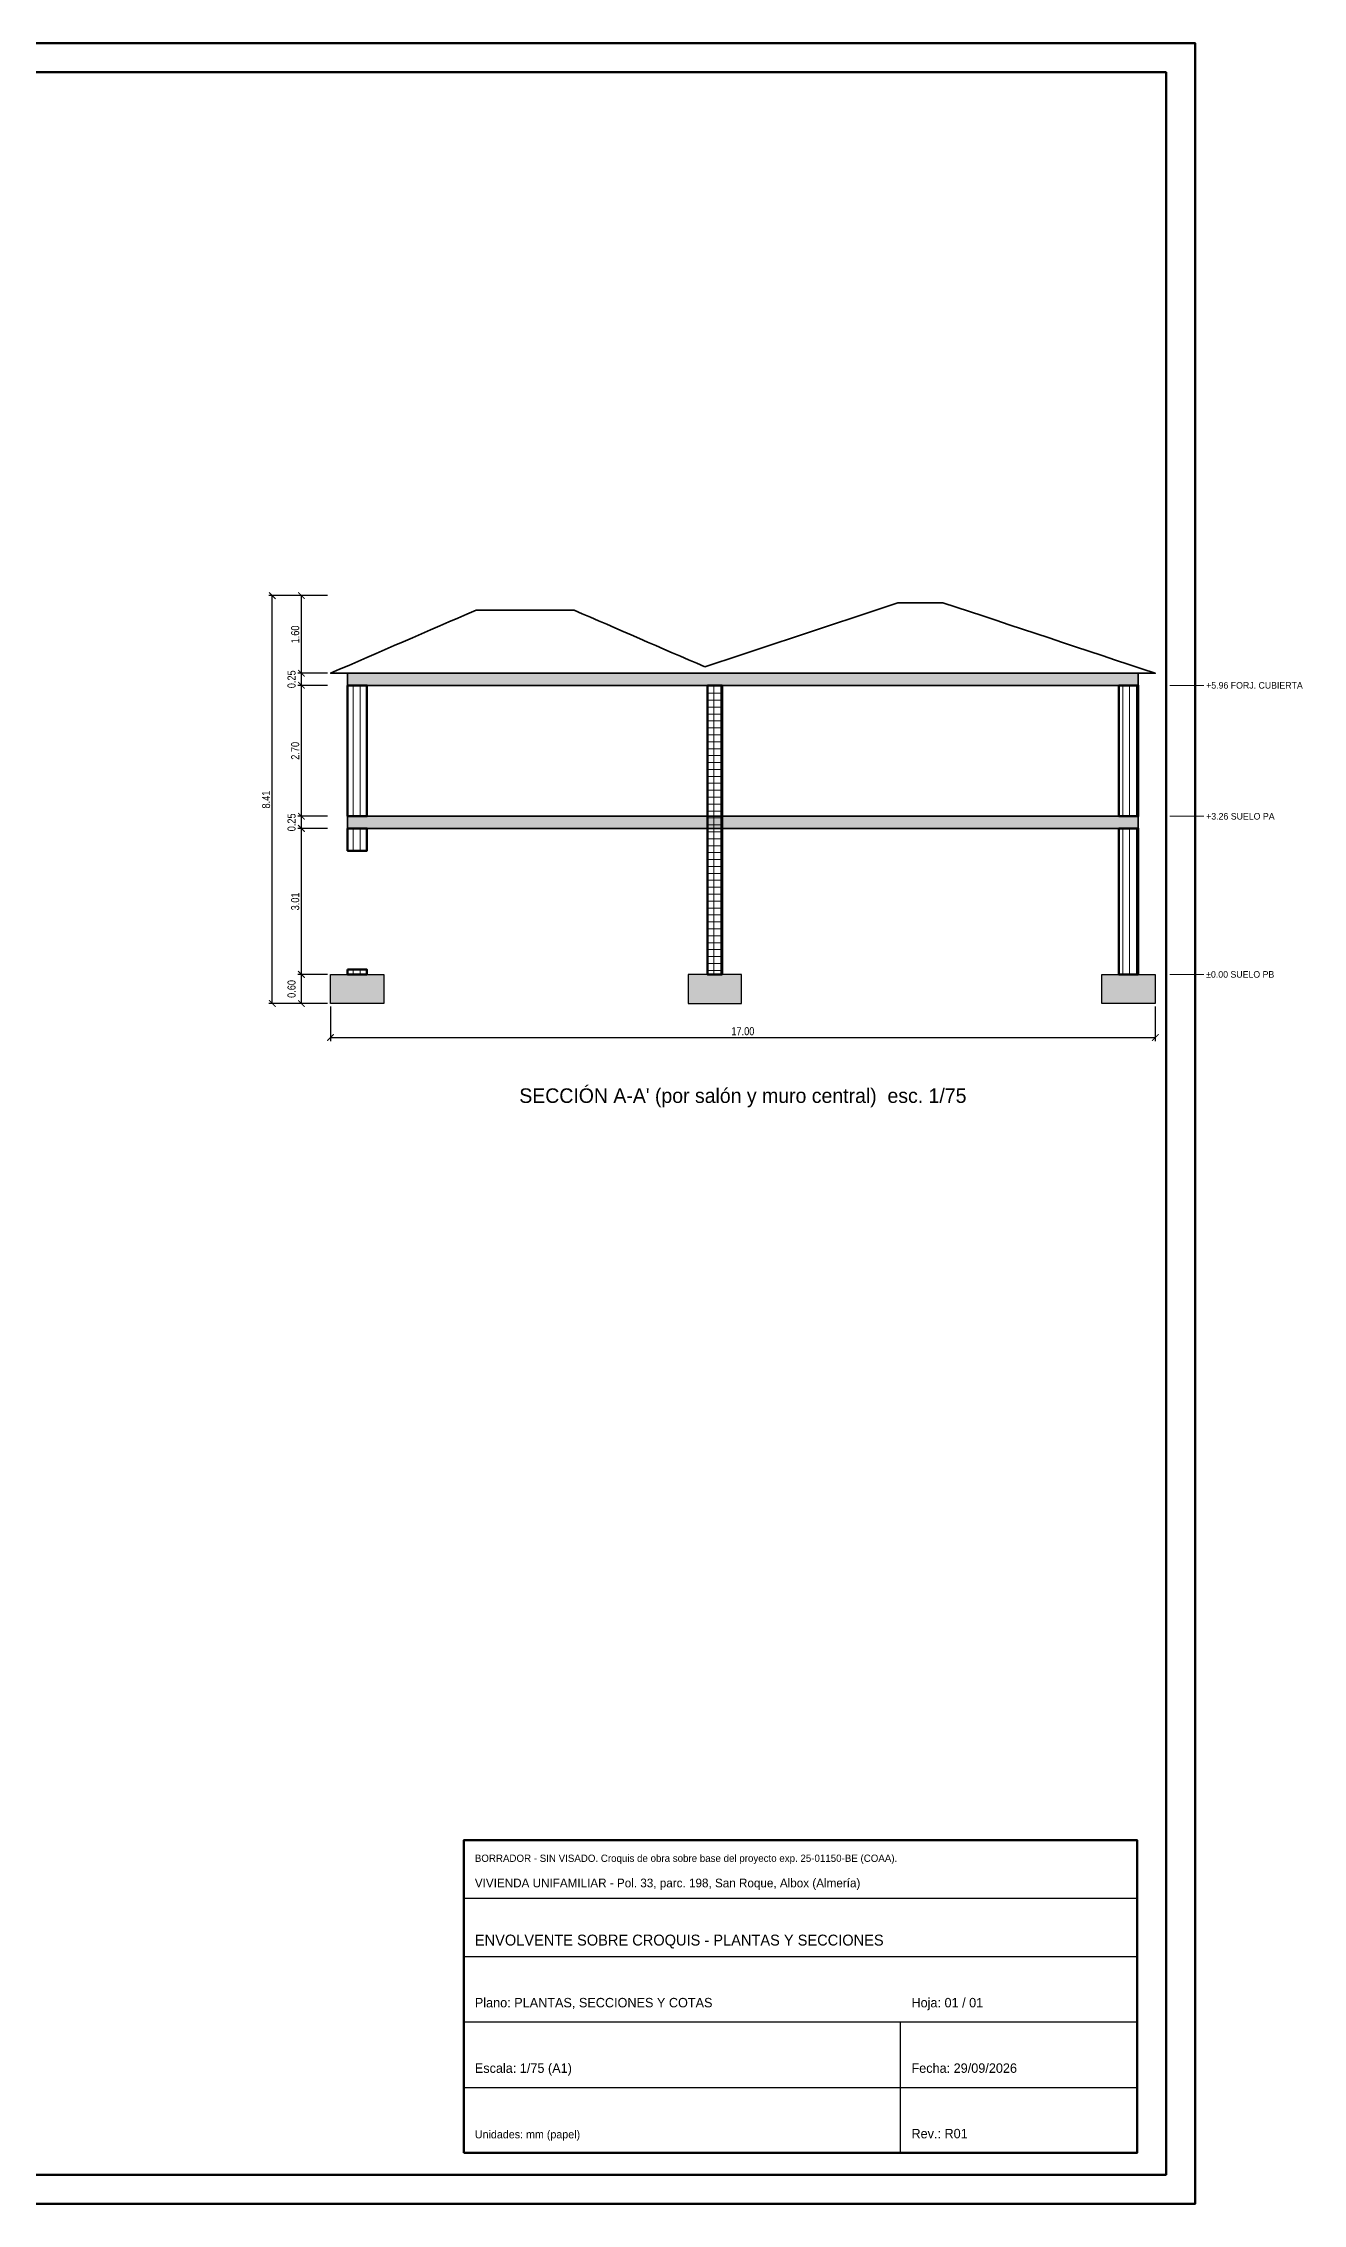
# Model space of a CAD drawing. Header units: millimetres. Extents: x 0 to 871, y 0 to 598.
# Drawn here: x 524 to 871, y 0 to 594 of the extents above; entities that cross this region are included whole.
import ezdxf
from ezdxf.enums import TextEntityAlignment as Align

# ---------------------------------------------------------------- set-up
doc = ezdxf.new("R2010")
doc.units = ezdxf.units.MM
for name, color, linetype, lineweight in [('cimentacion', 8, 'Continuous', 25), ('COTAS', 3, 'Continuous', 13), ('cubierta', 6, 'Continuous', 35), ('forjado_cubierta', 5, 'Continuous', 35), ('forjado_PB_PA', 5, 'Continuous', 35), ('MARCO', 7, 'Continuous', 70), ('MURO_CENTRAL', 1, 'Continuous', 70), ('muros_PA', 7, 'Continuous', 50), ('muros_PB', 7, 'Continuous', 50), ('RAYADO_FORJADO', 7, 'Continuous', 9), ('RAYADO_MURO', 7, 'Continuous', 9), ('RAYADO_MURO_CENTRAL', 1, 'Continuous', 9), ('RAYADO_OTROS', 8, 'Continuous', 9), ('TABLA', 7, 'Continuous', 25), ('TEXTO', 2, 'Continuous', 13)]:
    doc.layers.add(name, color=color, linetype=linetype, lineweight=lineweight)
doc.styles.add('OpenSansCondensed-Light', font='OpenSansCondensed-Light.ttf')
doc.dimstyles.new('EZDXF', dxfattribs={"dimtxt": 0.25, "dimasz": 0.175, "dimexe": 0.375, "dimexo": 0.125, "dimgap": 0.1, "dimtad": 1, "dimlfac": 100, "dimzin": 12, "dimdsep": 46, "dimtxsty": 'OpenSansCondensed-Light', "dimblk": 'ARCHTICK', "dimcen": 2.5, "dimazin": 3, "dimtfac": 0.5, "dimtmove": 2, "dimatfit": 3})

# ---------------------------------------------------------------- blocks, each defined once
blk = doc.blocks.new('_ARCHTICK')
at = {"color": 0, "linetype": 'BYBLOCK', "const_width": 0.15}
blk.add_lwpolyline([(-0.5, -0.5), (0.5, 0.5)], dxfattribs=at)

msp = doc.modelspace()

# ---------------------------------------------------------------- hatches: boundary and pattern name
at = {"layer": 'RAYADO_FORJADO'}
h = msp.add_hatch(color=7, dxfattribs=at)
h.dxf.hatch_style = 1
h.paths.add_polyline_path([(608, 420.79), (825.33333, 420.79), (825.33333, 417.45667), (608, 417.45667)])
h = msp.add_hatch(color=7, dxfattribs=at)
h.dxf.hatch_style = 1
h.paths.add_polyline_path([(608, 381.45667), (825.33333, 381.45667), (825.33333, 378.12333), (608, 378.12333)])
at = {"layer": 'RAYADO_MURO'}
h = msp.add_hatch(dxfattribs=at)
h.set_pattern_fill('ANSI31', scale=0.6, angle=45)
h.paths.add_polyline_path([(608, 417.45667), (613.33333, 417.45667), (613.33333, 381.45667), (608, 381.45667)])
h = msp.add_hatch(dxfattribs=at)
h.set_pattern_fill('ANSI31', scale=0.6, angle=45)
h.paths.add_polyline_path([(820, 381.45667), (820, 417.45667), (825.33333, 417.45667), (825.33333, 381.45667)])
h = msp.add_hatch(dxfattribs=at)
h.set_pattern_fill('ANSI31', scale=0.6, angle=45)
h.paths.add_polyline_path([(608, 378.12333), (613.33333, 378.12333), (613.33333, 371.99), (608, 371.99)])
h = msp.add_hatch(dxfattribs=at)
h.set_pattern_fill('ANSI31', scale=0.6, angle=45)
h.paths.add_polyline_path([(820, 337.99), (820, 378.12333), (825.33333, 378.12333), (825.33333, 337.99)])
h = msp.add_hatch(dxfattribs=at)
h.set_pattern_fill('ANSI31', scale=0.6, angle=45)
h.paths.add_polyline_path([(608, 339.32333), (613.33333, 339.32333), (613.33333, 337.99), (608, 337.99)])
at = {"layer": 'RAYADO_MURO_CENTRAL'}
h = msp.add_hatch(dxfattribs=at)
h.set_pattern_fill('ANSI37', scale=0.6, angle=45)
h.paths.add_polyline_path([(706.93333, 417.45667), (710.93333, 417.45667), (710.93333, 337.99), (706.93333, 337.99)])
at = {"layer": 'RAYADO_OTROS'}
h = msp.add_hatch(color=8, dxfattribs=at)
h.dxf.hatch_style = 1
h.paths.add_polyline_path([(603.33333, 337.99), (618, 337.99), (618, 329.99), (603.33333, 329.99)])
h = msp.add_hatch(color=8, dxfattribs=at)
h.dxf.hatch_style = 1
h.paths.add_polyline_path([(701.6, 337.99), (701.6, 329.99), (716.26667, 329.99), (716.26667, 337.99)])
h = msp.add_hatch(color=8, dxfattribs=at)
h.dxf.hatch_style = 1
h.paths.add_polyline_path([(815.33333, 329.99), (815.33333, 337.99), (830, 337.99), (830, 329.99)])

# ---------------------------------------------------------------- linework, layer by layer
at = {"layer": 'cimentacion'}
for points in [[(603.33333, 337.99), (618, 337.99), (618, 329.99), (603.33333, 329.99)], [(701.6, 337.99), (701.6, 329.99), (716.26667, 329.99), (716.26667, 337.99)], [(815.33333, 329.99), (815.33333, 337.99), (830, 337.99), (830, 329.99)]]:
    msp.add_lwpolyline(points, close=True, dxfattribs=at)
at = {"layer": 'COTAS'}
for p, q in [((834, 417.45667), (843.33333, 417.45667)), ((834, 381.45667), (843.33333, 381.45667)), ((834, 337.99), (843.33333, 337.99))]:
    msp.add_line(p, q, dxfattribs=at)
at = {"layer": 'cubierta'}
msp.add_lwpolyline([(706.21728, 422.54583), (709.53476, 423.64821), (712.85224, 424.75059), (716.16973, 425.85298), (719.48721, 426.95536), (722.80469, 428.05774), (726.12217, 429.16012), (729.43965, 430.2625), (732.75713, 431.36488), (736.07461, 432.46727), (739.39209, 433.56965), (742.70957, 434.67203), (746.02705, 435.77441), (749.34453, 436.87679), (752.66201, 437.97918), (755.97949, 439.08156), (759.29697, 440.18394), (760.06818, 440.18394), (760.83939, 440.18394), (761.61061, 440.18394), (762.38182, 440.18394), (763.15303, 440.18394), (763.92424, 440.18394), (764.69545, 440.18394), (765.46667, 440.18394), (766.23788, 440.18394), (767.00909, 440.18394), (767.7803, 440.18394), (768.55152, 440.18394), (769.32273, 440.18394), (770.09394, 440.18394), (770.86515, 440.18394), (771.63636, 440.18394), (775.28409, 438.97182), (778.93182, 437.7597), (782.57955, 436.54758), (786.22727, 435.33545), (789.875, 434.12333), (793.52273, 432.91121), (797.17045, 431.69909), (800.81818, 430.48697), (804.46591, 429.27485), (808.11364, 428.06273), (811.76136, 426.85061), (815.40909, 425.63848), (819.05682, 424.42636), (822.70455, 423.21424), (826.35227, 422.00212), (830, 420.79), (603.33333, 420.79), (605.83361, 421.87413), (608.33388, 422.95826), (610.83415, 424.04239), (613.33442, 425.12652), (615.8347, 426.21065), (618.33497, 427.29477), (620.83524, 428.3789), (623.33552, 429.46303), (625.83579, 430.54716), (628.33606, 431.63129), (630.83633, 432.71542), (633.33661, 433.79955), (635.83688, 434.88368), (638.33715, 435.96781), (640.83743, 437.05194), (643.3377, 438.13607), (645.02049, 438.13607), (646.70327, 438.13607), (648.38606, 438.13607), (650.06885, 438.13607), (651.75164, 438.13607), (653.43442, 438.13607), (655.11721, 438.13607), (656.8, 438.13607), (658.48279, 438.13607), (660.16558, 438.13607), (661.84836, 438.13607), (663.53115, 438.13607), (665.21394, 438.13607), (666.89673, 438.13607), (668.57951, 438.13607), (670.2623, 438.13607), (672.50949, 437.16168), (674.75667, 436.18729), (677.00386, 435.2129), (679.25105, 434.23851), (681.49823, 433.26412), (683.74542, 432.28973), (685.99261, 431.31534), (688.23979, 430.34095), (690.48698, 429.36656), (692.73417, 428.39217), (694.98135, 427.41778), (697.22854, 426.44339), (699.47572, 425.469), (701.72291, 424.49461), (703.9701, 423.52022)], close=True, dxfattribs=at)
at = {"layer": 'forjado_cubierta'}
msp.add_lwpolyline([(608, 420.79), (825.33333, 420.79), (825.33333, 417.45667), (608, 417.45667)], close=True, dxfattribs=at)
at = {"layer": 'forjado_PB_PA'}
msp.add_lwpolyline([(608, 381.45667), (825.33333, 381.45667), (825.33333, 378.12333), (608, 378.12333)], close=True, dxfattribs=at)
at = {"layer": 'MARCO'}
for points in [[(0, 0), (841, 0), (841, 594), (0, 594)], [(8, 8), (833, 8), (833, 586), (8, 586)], [(640, 14), (825, 14), (825, 100), (640, 100)]]:
    msp.add_lwpolyline(points, close=True, dxfattribs=at)
at = {"layer": 'MURO_CENTRAL'}
msp.add_lwpolyline([(706.93333, 417.45667), (710.93333, 417.45667), (710.93333, 337.99), (706.93333, 337.99)], close=True, dxfattribs=at)
at = {"layer": 'muros_PA'}
for points in [[(608, 417.45667), (613.33333, 417.45667), (613.33333, 381.45667), (608, 381.45667)], [(820, 381.45667), (820, 417.45667), (825.33333, 417.45667), (825.33333, 381.45667)]]:
    msp.add_lwpolyline(points, close=True, dxfattribs=at)
at = {"layer": 'muros_PB'}
for points in [[(608, 378.12333), (613.33333, 378.12333), (613.33333, 371.99), (608, 371.99)], [(820, 337.99), (820, 378.12333), (825.33333, 378.12333), (825.33333, 337.99)], [(608, 339.32333), (613.33333, 339.32333), (613.33333, 337.99), (608, 337.99)]]:
    msp.add_lwpolyline(points, close=True, dxfattribs=at)
at = {"layer": 'TABLA'}
for p, q in [((640, 84), (825, 84)), ((640, 68), (825, 68)), ((640, 50), (825, 50)), ((760, 14), (760, 50)), ((640, 32), (825, 32))]:
    msp.add_line(p, q, dxfattribs=at)

# ---------------------------------------------------------------- texts
at = {"layer": 'TEXTO'}
for s, p in [('+5.96 FORJ. CUBIERTA', (844, 417.45667)), ('+3.26 SUELO PA', (844, 381.45667)), ('±0.00 SUELO PB', (844, 337.99))]:
    msp.add_text(s, height=1.8, dxfattribs=at).set_placement(p, align=Align.MIDDLE_LEFT)
msp.add_text("SECCIÓN A-A' (por salón y muro central)  esc. 1/75", height=4, dxfattribs=at).set_placement((716.66667, 304.65667), align=Align.MIDDLE_CENTER)
for s, height, p in [('BORRADOR - SIN VISADO. Croquis de obra sobre base del proyecto exp. 25-01150-BE (COAA).', 2, (643, 94)), ('VIVIENDA UNIFAMILIAR - Pol. 33, parc. 198, San Roque, Albox (Almería)', 2.4, (643, 87)), ('ENVOLVENTE SOBRE CROQUIS - PLANTAS Y SECCIONES', 3, (643, 71)), ('Plano: PLANTAS, SECCIONES Y COTAS', 2.6, (643, 54)), ('Hoja: 01 / 01', 2.6, (763, 54)), ('Escala: 1/75 (A1)', 2.6, (643, 36)), ('Fecha: 29/09/2026', 2.6, (763, 36)), ('Unidades: mm (papel)', 2.2, (643, 18)), ('Rev.: R01', 2.6, (763, 18))]:
    msp.add_text(s, height=height, dxfattribs=at).set_placement(p)

# ---------------------------------------------------------------- dimensions: what is measured, and where the dimension line sits
at = {"layer": 'COTAS'}
for base, p1, p2, text in [((587.33333, 329.99), (603.33333, 329.99), (603.33333, 442.12333), '8.41'), ((595.33333, 420.79), (603.33333, 420.79), (603.33333, 442.12333), '1.60'), ((595.33333, 417.45667), (603.33333, 417.45667), (603.33333, 420.79), '0.25'), ((595.33333, 381.45667), (603.33333, 381.45667), (603.33333, 417.45667), '2.70'), ((595.33333, 378.12333), (603.33333, 378.12333), (603.33333, 381.45667), '0.25'), ((595.33333, 337.99), (603.33333, 337.99), (603.33333, 378.12333), '3.01'), ((595.33333, 329.99), (603.33333, 329.99), (603.33333, 337.99), '0.60')]:
    msp.add_linear_dim(base=base, p1=p1, p2=p2, angle=90, text=text, dimstyle='EZDXF', override={"dimtxt": 2.2, "dimasz": 1.8, "dimexe": 1, "dimexo": 0.8, "dimgap": 0.6, "dimtad": 1, "dimclrt": 3}, dxfattribs=at).render()
msp.add_linear_dim(base=(603.33333, 320.65667), p1=(603.33333, 329.99), p2=(830, 329.99), text='17.00', dimstyle='EZDXF', override={"dimtxt": 2.2, "dimasz": 1.8, "dimexe": 1, "dimexo": 0.8, "dimgap": 0.6, "dimtad": 1, "dimclrt": 3}, dxfattribs=at).render()

doc.saveas('drawing.dxf')
